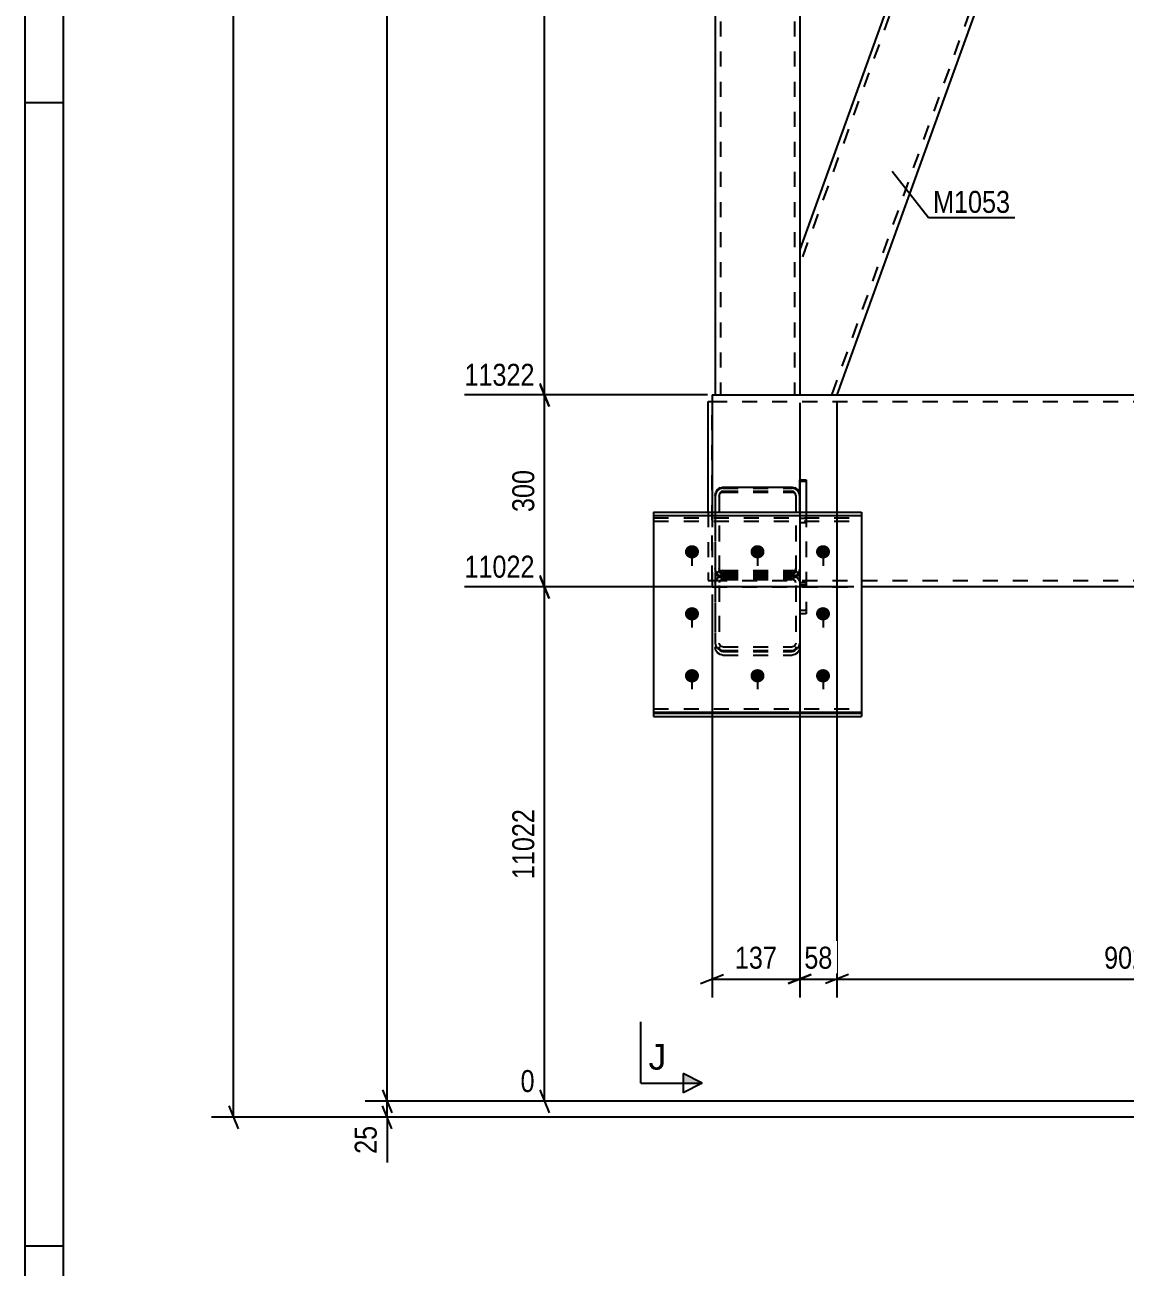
# Model space of a CAD drawing. Header units: millimetres. Extents: x -212 to 629, y -168 to 426.
# Drawn here: x -212 to -68.6, y -21.6 to 140.2 of the extents above; entities that cross this region are included whole.
import ezdxf

# ---------------------------------------------------------------- set-up
doc = ezdxf.new("R2010")
doc.units = ezdxf.units.MM
doc.linetypes.add('DXK_LINE_DOT2', pattern=[3.9198, 1.9599, -1.9599])
doc.styles.add('Arial', font='ARIAL.TTF', dxfattribs={"height": 0.2})
doc.styles.add('Arial Narrow', font='ARIALN.TTF', dxfattribs={"height": 0.2})

# ---------------------------------------------------------------- blocks, each defined once
blk = doc.blocks.new('Unknown-284936395-1134')
at = {"color": 5, "linetype": 'Continuous'}
for p, q in [((-212.04, 426.1), (-212.04, -167.9)), ((-207.04, 421.1), (-207.04, -162.9)), ((-207.04, 130.1), (-212.04, 130.1)), ((-207.04, -18.9), (-212.04, -18.9))]:
    blk.add_line(p, q, dxfattribs=at)
blk = doc.blocks.new('Bolt-284936395-1232 - 1225')
at = {"color": 1, "linetype": 'DXK_LINE_DOT2'}
for p, q in [((-125.09, 71.7), (-125.09, 69.33)), ((-116.55, 71.7), (-116.55, 69.33)), ((-108.01, 71.7), (-108.01, 69.33)), ((-125.09, 63.67), (-125.09, 61.3)), ((-108.01, 63.67), (-108.01, 61.3)), ((-125.09, 55.64), (-125.09, 53.28)), ((-116.55, 55.64), (-116.55, 53.28)), ((-108.01, 55.64), (-108.01, 53.28))]:
    blk.add_line(p, q, dxfattribs=at)
blk = doc.blocks.new('Part-284936395-17691 - 1225')
at = {"color": 7, "linetype": 'DXK_LINE_DOT2'}
for p, q in [((-121.38, 332.75), (-121.38, 92.02)), ((-111.72, 332.75), (-111.72, 92.02)), ((-111.05, 110.99), (-111.05, 92.02)), ((-122.05, 92.02), (-111.05, 92.02))]:
    blk.add_line(p, q, dxfattribs=at)
at = {"color": 2, "linetype": 'Continuous'}
for p, q in [((-122.05, 329.6), (-122.05, 92.02)), ((-111.05, 313.87), (-111.05, 110.99))]:
    blk.add_line(p, q, dxfattribs=at)
blk = doc.blocks.new('Part-284936395-1447 - 1225')
at = {"color": 2, "linetype": 'Continuous'}
for p, q in [((-122.97, 76.75), (-122.97, 91.18)), ((-122.97, 91.18), (-122.47, 91.18))]:
    blk.add_line(p, q, dxfattribs=at)
at = {"color": 7, "linetype": 'DXK_LINE_DOT2'}
for p, q in [((-122.47, 67.85), (-122.47, 91.18)), ((-122.97, 76.75), (-122.97, 67.85)), ((-122.97, 67.85), (-122.47, 67.85))]:
    blk.add_line(p, q, dxfattribs=at)
blk = doc.blocks.new('Part-284936395-1483 - 1225')
at = {"color": 2, "linetype": 'Continuous'}
for p, q in [((-122.47, 92.02), (-20.83, 92.02)), ((-122.47, 92.02), (-122.47, 76.75)), ((-20.83, 67.02), (-103.01, 67.02))]:
    blk.add_line(p, q, dxfattribs=at)
at = {"color": 7, "linetype": 'DXK_LINE_DOT2'}
for p, q in [((-122.47, 91.18), (-20.83, 91.18)), ((-20.83, 92.02), (-20.83, 67.02)), ((-122.47, 76.75), (-122.47, 67.02)), ((-122.47, 67.85), (-122.47, 67.91)), ((-122.47, 67.85), (-20.83, 67.85)), ((-122.47, 67.02), (-103.01, 67.02))]:
    blk.add_line(p, q, dxfattribs=at)
blk = doc.blocks.new('Part-284936395-1505 - 1225')
at = {"color": 7, "linetype": 'DXK_LINE_DOT2'}
for p, q in [((-121.05, 79.87), (-121.43, 79.79)), ((-121.24, 79.3), (-121.05, 79.34)), ((-121.05, 79.87), (-112.05, 79.87)), ((-121.05, 79.34), (-112.05, 79.34)), ((-111.67, 79.79), (-112.05, 79.87)), ((-112.05, 79.34), (-111.86, 79.3)), ((-121.98, 79.21), (-122.05, 78.8)), ((-122.05, 78.8), (-122.05, 59.07)), ((-121.55, 78.8), (-121.51, 79.01)), ((-121.55, 78.8), (-121.55, 59.07)), ((-121.51, 79.01), (-121.41, 79.18)), ((-121.41, 79.18), (-121.24, 79.3)), ((-111.86, 79.3), (-111.7, 79.18)), ((-111.7, 79.18), (-111.59, 79.01)), ((-111.59, 79.01), (-111.55, 78.8)), ((-111.55, 78.8), (-111.55, 59.07)), ((-111.05, 78.8), (-111.13, 79.21)), ((-111.05, 78.8), (-111.05, 59.07)), ((-122.05, 69.23), (-121.98, 68.82)), ((-121.98, 67.89), (-121.76, 68.19)), ((-121.76, 68.19), (-121.43, 68.4)), ((-121.51, 69.02), (-121.55, 69.23)), ((-121.41, 68.85), (-121.51, 69.02)), ((-121.43, 68.4), (-121.05, 68.47)), ((-121.43, 68.24), (-121.05, 68.16)), ((-121.24, 68.73), (-121.41, 68.85)), ((-121.05, 68.69), (-121.24, 68.73)), ((-121.05, 68), (-121.24, 67.96)), ((-121.05, 68.69), (-112.05, 68.69)), ((-121.05, 68.47), (-112.05, 68.47)), ((-121.05, 68.16), (-112.05, 68.16)), ((-121.05, 68), (-112.05, 68)), ((-111.86, 68.73), (-112.05, 68.69)), ((-112.05, 68.47), (-111.67, 68.4)), ((-112.05, 68.16), (-111.67, 68.24)), ((-111.86, 67.96), (-112.05, 68)), ((-111.7, 68.85), (-111.86, 68.73)), ((-111.59, 69.02), (-111.7, 68.85)), ((-111.67, 68.4), (-111.34, 68.19)), ((-111.55, 69.23), (-111.59, 69.02)), ((-111.34, 68.19), (-111.13, 67.89)), ((-111.13, 68.82), (-111.05, 69.23)), ((-122.05, 67.53), (-121.98, 67.89)), ((-121.51, 67.71), (-121.55, 67.53)), ((-121.41, 67.86), (-121.51, 67.71)), ((-121.24, 67.96), (-121.41, 67.86)), ((-111.7, 67.86), (-111.86, 67.96)), ((-111.59, 67.71), (-111.7, 67.86)), ((-111.55, 67.53), (-111.59, 67.71)), ((-111.13, 67.89), (-111.05, 67.53)), ((-121.98, 58.71), (-122.05, 59.07)), ((-121.76, 58.41), (-121.98, 58.71)), ((-121.43, 58.2), (-121.76, 58.41)), ((-121.55, 59.07), (-121.51, 58.89)), ((-121.51, 58.89), (-121.41, 58.74)), ((-121.41, 58.74), (-121.24, 58.64)), ((-121.24, 58.64), (-121.05, 58.6)), ((-121.05, 58.6), (-112.05, 58.6)), ((-112.05, 58.6), (-111.86, 58.64)), ((-111.86, 58.64), (-111.7, 58.74)), ((-111.7, 58.74), (-111.59, 58.89)), ((-111.34, 58.41), (-111.67, 58.2)), ((-111.59, 58.89), (-111.55, 59.07)), ((-111.13, 58.71), (-111.34, 58.41)), ((-111.05, 59.07), (-111.13, 58.71)), ((-121.05, 58.13), (-121.43, 58.2)), ((-121.05, 58.13), (-112.05, 58.13)), ((-111.67, 58.2), (-112.05, 58.13))]:
    blk.add_line(p, q, dxfattribs=at)
for centre, start, end in [((-121.01, 78.84), 114.32, 159.2417), ((-112.1, 78.84), 20.7583, 65.68), ((-121.01, 69.19), 200.7583, 245.68), ((-112.1, 69.19), 294.32, 339.2417)]:
    blk.add_arc(centre, 1.03, start, end, dxfattribs=at)
blk = doc.blocks.new('Part-284936395-1507 - 1225')
at = {"color": 2, "linetype": 'Continuous'}
for p, q in [((-122.05, 78.94), (-121.98, 79.34)), ((-121.43, 79.92), (-121.05, 80)), ((-121.05, 80), (-112.05, 80)), ((-112.05, 80), (-111.67, 79.92)), ((-111.13, 79.34), (-111.05, 78.94)), ((-122.05, 78.94), (-122.05, 76.75))]:
    blk.add_line(p, q, dxfattribs=at)
at = {"color": 7, "linetype": 'DXK_LINE_DOT2'}
for p, q in [((-121.24, 79.43), (-121.41, 79.31)), ((-121.05, 79.47), (-121.24, 79.43)), ((-121.05, 79.47), (-112.05, 79.47)), ((-111.86, 79.43), (-112.05, 79.47)), ((-111.7, 79.31), (-111.86, 79.43)), ((-121.51, 79.14), (-121.55, 78.94)), ((-121.55, 78.94), (-121.55, 59.69)), ((-121.41, 79.31), (-121.51, 79.14)), ((-111.59, 79.14), (-111.7, 79.31)), ((-111.55, 78.94), (-111.59, 79.14)), ((-111.55, 78.94), (-111.55, 59.69)), ((-111.05, 78.94), (-111.05, 59.69)), ((-122.05, 76.75), (-122.05, 59.69)), ((-121.98, 69.02), (-122.05, 69.42)), ((-121.98, 68.56), (-122.05, 68.2)), ((-121.76, 68.87), (-121.98, 68.56)), ((-121.43, 69.07), (-121.76, 68.87)), ((-121.51, 69.22), (-121.55, 69.42)), ((-121.55, 68.2), (-121.51, 68.38)), ((-121.43, 69.09), (-121.51, 69.22)), ((-121.51, 68.38), (-121.41, 68.53)), ((-121.05, 69.15), (-121.43, 69.07)), ((-121.41, 69.05), (-121.43, 69.09)), ((-121.05, 68.36), (-121.43, 68.44)), ((-121.41, 69.05), (-121.24, 68.93)), ((-121.41, 68.53), (-121.24, 68.64)), ((-121.24, 68.93), (-121.05, 68.89)), ((-121.24, 68.64), (-121.05, 68.67)), ((-121.05, 69.15), (-112.05, 69.15)), ((-121.05, 68.89), (-112.05, 68.89)), ((-121.05, 68.67), (-112.05, 68.67)), ((-121.05, 68.36), (-112.05, 68.36)), ((-111.67, 69.07), (-112.05, 69.15)), ((-112.05, 68.89), (-111.86, 68.93)), ((-112.05, 68.67), (-111.86, 68.64)), ((-111.67, 68.44), (-112.05, 68.36)), ((-111.86, 68.93), (-111.7, 69.05)), ((-111.86, 68.64), (-111.7, 68.53)), ((-111.7, 69.05), (-111.67, 69.09)), ((-111.7, 68.53), (-111.59, 68.38)), ((-111.67, 69.09), (-111.59, 69.22)), ((-111.34, 68.87), (-111.67, 69.07)), ((-111.59, 69.22), (-111.55, 69.42)), ((-111.59, 68.38), (-111.55, 68.2)), ((-111.13, 68.56), (-111.34, 68.87)), ((-111.05, 69.42), (-111.13, 69.02)), ((-111.05, 68.2), (-111.13, 68.56)), ((-122.05, 59.69), (-121.98, 59.33)), ((-121.98, 59.33), (-121.76, 59.02)), ((-121.76, 59.02), (-121.43, 58.82)), ((-121.51, 59.51), (-121.55, 59.69)), ((-121.41, 59.36), (-121.51, 59.51)), ((-121.43, 58.82), (-121.05, 58.74)), ((-121.24, 59.25), (-121.41, 59.36)), ((-121.05, 59.22), (-121.24, 59.25)), ((-121.05, 59.22), (-112.05, 59.22)), ((-121.05, 58.74), (-112.05, 58.74)), ((-111.86, 59.25), (-112.05, 59.22)), ((-112.05, 58.74), (-111.67, 58.82)), ((-111.7, 59.36), (-111.86, 59.25)), ((-111.59, 59.51), (-111.7, 59.36)), ((-111.67, 58.82), (-111.34, 59.02)), ((-111.55, 59.69), (-111.59, 59.51)), ((-111.34, 59.02), (-111.13, 59.33)), ((-111.13, 59.33), (-111.05, 59.69))]:
    blk.add_line(p, q, dxfattribs=at)
at = {"color": 2, "linetype": 'Continuous'}
for centre, start, end in [((-121.01, 78.98), 114.1353, 159.0718), ((-112.09, 78.98), 20.9282, 65.8647)]:
    blk.add_arc(centre, 1.03, start, end, dxfattribs=at)
at = {"color": 7, "linetype": 'DXK_LINE_DOT2'}
for centre, start, end in [((-121.01, 69.38), 200.9282, 245.8647), ((-112.09, 69.38), 294.1353, 339.0718)]:
    blk.add_arc(centre, 1.03, start, end, dxfattribs=at)
blk = doc.blocks.new('Part-284936395-1517 - 1225')
at = {"color": 2, "linetype": 'Continuous'}
for p, q in [((-130.09, 76.75), (-130.09, 50.71)), ((-130.09, 76.75), (-103.01, 76.75)), ((-130.09, 76.32), (-103.01, 76.32)), ((-103.01, 76.75), (-103.01, 50.71)), ((-130.09, 50.71), (-103.01, 50.71))]:
    blk.add_line(p, q, dxfattribs=at)
at = {"color": 7, "linetype": 'DXK_LINE_DOT2'}
blk.add_line((-130.09, 51.14), (-103.01, 51.14), dxfattribs=at)
blk = doc.blocks.new('Bolt-284936395-1518 - 1225')
at = {"linetype": 'Continuous'}
for points in [[(-125.09, 72.45), (-124.9, 72.44), (-124.72, 72.38), (-124.55, 72.29), (-124.41, 72.17), (-124.3, 72.02), (-124.22, 71.86), (-124.18, 71.68), (-124.18, 71.5), (-124.22, 71.32), (-124.3, 71.15), (-124.41, 71.01), (-124.55, 70.89), (-124.72, 70.8), (-124.9, 70.74), (-125.09, 70.72), (-125.28, 70.74), (-125.47, 70.8), (-125.63, 70.89), (-125.77, 71.01), (-125.89, 71.15), (-125.97, 71.32), (-126.01, 71.5), (-126.01, 71.68), (-125.97, 71.86), (-125.89, 72.02), (-125.77, 72.17), (-125.63, 72.29), (-125.47, 72.38), (-125.28, 72.44)], [(-116.55, 72.45), (-116.36, 72.44), (-116.18, 72.38), (-116.01, 72.29), (-115.87, 72.17), (-115.76, 72.02), (-115.68, 71.86), (-115.64, 71.68), (-115.64, 71.5), (-115.68, 71.32), (-115.76, 71.15), (-115.87, 71.01), (-116.01, 70.89), (-116.18, 70.8), (-116.36, 70.74), (-116.55, 70.72), (-116.74, 70.74), (-116.92, 70.8), (-117.09, 70.89), (-117.23, 71.01), (-117.35, 71.15), (-117.42, 71.32), (-117.46, 71.5), (-117.46, 71.68), (-117.42, 71.86), (-117.35, 72.02), (-117.23, 72.17), (-117.09, 72.29), (-116.92, 72.38), (-116.74, 72.44)], [(-108.01, 72.45), (-107.82, 72.44), (-107.64, 72.38), (-107.47, 72.29), (-107.33, 72.17), (-107.22, 72.02), (-107.14, 71.86), (-107.1, 71.68), (-107.1, 71.5), (-107.14, 71.32), (-107.22, 71.15), (-107.33, 71.01), (-107.47, 70.89), (-107.64, 70.8), (-107.82, 70.74), (-108.01, 70.72), (-108.2, 70.74), (-108.38, 70.8), (-108.55, 70.89), (-108.69, 71.01), (-108.8, 71.15), (-108.88, 71.32), (-108.92, 71.5), (-108.92, 71.68), (-108.88, 71.86), (-108.8, 72.02), (-108.69, 72.17), (-108.55, 72.29), (-108.38, 72.38), (-108.2, 72.44)], [(-125.09, 64.38), (-124.9, 64.36), (-124.72, 64.3), (-124.55, 64.21), (-124.41, 64.09), (-124.3, 63.94), (-124.22, 63.78), (-124.18, 63.6), (-124.18, 63.42), (-124.22, 63.24), (-124.3, 63.08), (-124.41, 62.93), (-124.55, 62.81), (-124.72, 62.72), (-124.9, 62.66), (-125.09, 62.64), (-125.28, 62.66), (-125.47, 62.72), (-125.63, 62.81), (-125.77, 62.93), (-125.89, 63.08), (-125.97, 63.24), (-126.01, 63.42), (-126.01, 63.6), (-125.97, 63.78), (-125.89, 63.94), (-125.77, 64.09), (-125.63, 64.21), (-125.47, 64.3), (-125.28, 64.36)], [(-108.01, 64.38), (-107.82, 64.36), (-107.64, 64.3), (-107.47, 64.21), (-107.33, 64.09), (-107.22, 63.94), (-107.14, 63.78), (-107.1, 63.6), (-107.1, 63.42), (-107.14, 63.24), (-107.22, 63.08), (-107.33, 62.93), (-107.47, 62.81), (-107.64, 62.72), (-107.82, 62.66), (-108.01, 62.64), (-108.2, 62.66), (-108.38, 62.72), (-108.55, 62.81), (-108.69, 62.93), (-108.8, 63.08), (-108.88, 63.24), (-108.92, 63.42), (-108.92, 63.6), (-108.88, 63.78), (-108.8, 63.94), (-108.69, 64.09), (-108.55, 64.21), (-108.38, 64.3), (-108.2, 64.36)], [(-125.09, 56.3), (-124.9, 56.29), (-124.72, 56.23), (-124.55, 56.14), (-124.41, 56.02), (-124.3, 55.87), (-124.22, 55.7), (-124.18, 55.53), (-124.18, 55.34), (-124.22, 55.17), (-124.3, 55), (-124.41, 54.85), (-124.55, 54.73), (-124.72, 54.64), (-124.9, 54.58), (-125.09, 54.56), (-125.28, 54.58), (-125.47, 54.64), (-125.63, 54.73), (-125.77, 54.85), (-125.89, 55), (-125.97, 55.17), (-126.01, 55.34), (-126.01, 55.53), (-125.97, 55.7), (-125.89, 55.87), (-125.77, 56.02), (-125.63, 56.14), (-125.47, 56.23), (-125.28, 56.29)], [(-116.55, 56.3), (-116.36, 56.29), (-116.18, 56.23), (-116.01, 56.14), (-115.87, 56.02), (-115.76, 55.87), (-115.68, 55.7), (-115.64, 55.53), (-115.64, 55.34), (-115.68, 55.17), (-115.76, 55), (-115.87, 54.85), (-116.01, 54.73), (-116.18, 54.64), (-116.36, 54.58), (-116.55, 54.56), (-116.74, 54.58), (-116.92, 54.64), (-117.09, 54.73), (-117.23, 54.85), (-117.35, 55), (-117.42, 55.17), (-117.46, 55.34), (-117.46, 55.53), (-117.42, 55.7), (-117.35, 55.87), (-117.23, 56.02), (-117.09, 56.14), (-116.92, 56.23), (-116.74, 56.29)], [(-108.01, 56.3), (-107.82, 56.29), (-107.64, 56.23), (-107.47, 56.14), (-107.33, 56.02), (-107.22, 55.87), (-107.14, 55.7), (-107.1, 55.53), (-107.1, 55.34), (-107.14, 55.17), (-107.22, 55), (-107.33, 54.85), (-107.47, 54.73), (-107.64, 54.64), (-107.82, 54.58), (-108.01, 54.56), (-108.2, 54.58), (-108.38, 54.64), (-108.55, 54.73), (-108.69, 54.85), (-108.8, 55), (-108.88, 55.17), (-108.92, 55.34), (-108.92, 55.53), (-108.88, 55.7), (-108.8, 55.87), (-108.69, 56.02), (-108.55, 56.14), (-108.38, 56.23), (-108.2, 56.29)]]:
    blk.add_hatch(color=1, dxfattribs=at).paths.add_polyline_path(points)
at = {"color": 1, "linetype": 'Continuous'}
for p, q in [((-125.09, 72.37), (-125.09, 70.12)), ((-116.55, 72.37), (-116.55, 70.12)), ((-108.01, 72.37), (-108.01, 70.12)), ((-125.09, 64.3), (-125.09, 62.05)), ((-108.01, 64.3), (-108.01, 62.05)), ((-125.09, 56.22), (-125.09, 53.97)), ((-116.55, 56.22), (-116.55, 53.97)), ((-108.01, 56.22), (-108.01, 53.97))]:
    blk.add_line(p, q, dxfattribs=at)
blk = doc.blocks.new('Part-284936395-1519 - 1225')
at = {"color": 7, "linetype": 'DXK_LINE_DOT2'}
for p, q in [((-130.09, 76.02), (-130.09, 50.71)), ((-130.09, 76.02), (-103.01, 76.02)), ((-130.09, 75.57), (-103.01, 75.57)), ((-103.01, 76.02), (-103.01, 50.71))]:
    blk.add_line(p, q, dxfattribs=at)
at = {"color": 2, "linetype": 'Continuous'}
for p, q in [((-130.09, 50.71), (-130.09, 50.12)), ((-130.09, 50.57), (-103.01, 50.57)), ((-103.01, 50.71), (-103.01, 50.12)), ((-130.09, 50.12), (-103.01, 50.12))]:
    blk.add_line(p, q, dxfattribs=at)
blk = doc.blocks.new('Part-284936395-1542 - 1225')
at = {"color": 2, "linetype": 'Continuous'}
for p, q in [((-111.05, 76.75), (-111.05, 80.98)), ((-111.05, 80.98), (-110.22, 80.98)), ((-110.22, 80.98), (-110.22, 76.75))]:
    blk.add_line(p, q, dxfattribs=at)
at = {"color": 7, "linetype": 'DXK_LINE_DOT2'}
for p, q in [((-111.05, 76.75), (-111.05, 63.99)), ((-110.22, 76.75), (-110.22, 63.99)), ((-111.05, 75.96), (-110.22, 75.96)), ((-111.05, 67.59), (-110.22, 67.59)), ((-111.05, 63.99), (-110.22, 63.99))]:
    blk.add_line(p, q, dxfattribs=at)
blk = doc.blocks.new('Part-284936395-1547 - 1225')
at = {"color": 7, "linetype": 'DXK_LINE_DOT2'}
for p, q in [((-110.22, 80.75), (-111.05, 80.75)), ((-111.05, 80.75), (-111.05, 63.51)), ((-110.22, 80.75), (-110.22, 63.51)), ((-111.05, 75.42), (-110.22, 75.42)), ((-111.05, 67.28), (-110.22, 67.28)), ((-110.22, 63.51), (-111.05, 63.51))]:
    blk.add_line(p, q, dxfattribs=at)
blk = doc.blocks.new('Part-284936395-17692 - 1225')
at = {"color": 2, "linetype": 'Continuous'}
for p, q in [((-74.48, 212.43), (-111.05, 110.99)), ((-73.77, 210.47), (-74.48, 212.43)), ((-73.77, 210.47), (-68.64, 196.21)), ((-68.64, 196.21), (-106.2, 92.02)), ((-111.05, 110.99), (-111.05, 92.02))]:
    blk.add_line(p, q, dxfattribs=at)
at = {"color": 7, "linetype": 'DXK_LINE_DOT2'}
for p, q in [((-74.43, 212.28), (-73.77, 210.47)), ((-74.13, 211.45), (-111.05, 109.02)), ((-68.99, 197.2), (-106.91, 92.02)), ((-68.99, 197.2), (-69.02, 197.27)), ((-111.05, 92.02), (-106.2, 92.02))]:
    blk.add_line(p, q, dxfattribs=at)
blk = doc.blocks.new('StraightDimension-284936395-25047 - 1225')
at = {"color": 7, "linetype": 'Continuous'}
for p, q in [((-184.84, -2.08), (-184.84, 394.35)), ((-185.44, -0.58), (-184.24, -3.58)), ((-34.33, -2.08), (-187.69, -2.08))]:
    blk.add_line(p, q, dxfattribs=at)
blk = doc.blocks.new('StraightDimension-284936395-25078 - 1225')
at = {"color": 7, "linetype": 'Continuous'}
for p, q in [((-144.3, 92.02), (-144.3, 332.75)), ((-144.9, 93.52), (-143.7, 90.52)), ((-123.05, 92.02), (-154.74, 92.02))]:
    blk.add_line(p, q, dxfattribs=at)
blk = doc.blocks.new('StraightDimension-284936395-1934 - 1225')
at = {"color": 7, "linetype": 'Continuous'}
for p, q in [((-34.33, 0), (-167.68, 0)), ((-165.43, 1.5), (-164.23, -1.5)), ((-164.83, -2.08), (-164.83, 0)), ((-164.23, -3.58), (-165.43, -0.58)), ((-34.33, -2.08), (-167.68, -2.08))]:
    blk.add_line(p, q, dxfattribs=at)
at = {"color": 0}
blk.add_wipeout([(-165.58, -2.61), (-169.78, -2.61), (-169.78, -7.46), (-165.58, -7.46)], dxfattribs=at)
at = {"color": 7, "linetype": 'Continuous'}
blk.add_line((-164.83, -2.08), (-164.83, -7.99), dxfattribs=at)
blk.add_line((-164.83, -2.08), (-164.83, -7.99), dxfattribs=at)
at = {"color": 3, "style": 'Arial Narrow'}
blk.add_text('25', height=2.863, rotation=90.0002, dxfattribs=at).set_placement((-166.18, -6.86))
blk = doc.blocks.new('StraightDimension-284936395-1943 - 1225')
at = {"color": 7, "linetype": 'Continuous'}
for p, q in [((-164.83, 0), (-164.83, 359.83)), ((-34.33, 0), (-167.68, 0)), ((-165.43, 1.5), (-164.23, -1.5))]:
    blk.add_line(p, q, dxfattribs=at)
blk = doc.blocks.new('StraightDimension-284936395-24691 - 1225')
at = {"color": 7, "linetype": 'Continuous'}
for p, q in [((-106.2, 91.02), (-106.2, 13.52)), ((-31.07, 91.02), (-31.07, 13.52)), ((-104.7, 16.52), (-107.7, 15.32)), ((-32.57, 15.32), (-29.57, 16.52)), ((-106.2, 15.92), (-31.07, 15.92))]:
    blk.add_line(p, q, dxfattribs=at)
at = {"color": 0}
blk.add_wipeout([(-65.29, 16.67), (-65.29, 20.87), (-71.98, 20.87), (-71.98, 16.67)], dxfattribs=at)
at = {"color": 3, "style": 'Arial Narrow'}
blk.add_text('902', height=2.863, dxfattribs=at).set_placement((-71.38, 17.27))
blk = doc.blocks.new('StraightDimension-284936395-24692 - 1225')
at = {"color": 7, "linetype": 'Continuous'}
for p, q in [((-111.05, 91.02), (-111.05, 13.52)), ((-106.2, 91.02), (-106.2, 13.52)), ((-112.55, 15.32), (-109.55, 16.52)), ((-104.7, 16.52), (-107.7, 15.32)), ((-111.05, 15.92), (-106.2, 15.92))]:
    blk.add_line(p, q, dxfattribs=at)
at = {"color": 0}
blk.add_wipeout([(-106.2, 16.67), (-106.2, 20.87), (-111.05, 20.87), (-111.05, 16.67)], dxfattribs=at)
at = {"color": 3, "style": 'Arial Narrow'}
blk.add_text('58', height=2.863, dxfattribs=at).set_placement((-110.45, 17.27))
blk = doc.blocks.new('StraightDimension-284936395-24693 - 1225')
at = {"color": 7, "linetype": 'Continuous'}
for p, q in [((-111.05, 91.02), (-111.05, 13.52)), ((-122.47, 66.02), (-122.47, 13.52)), ((-123.97, 15.32), (-120.97, 16.52)), ((-109.55, 16.52), (-112.55, 15.32)), ((-122.47, 15.92), (-111.05, 15.92))]:
    blk.add_line(p, q, dxfattribs=at)
at = {"color": 0}
blk.add_wipeout([(-113.42, 16.67), (-113.42, 20.87), (-120.1, 20.87), (-120.1, 16.67)], dxfattribs=at)
at = {"color": 3, "style": 'Arial Narrow'}
blk.add_text('137', height=2.863, dxfattribs=at).set_placement((-119.5, 17.27))
blk = doc.blocks.new('StraightDimension-284936395-25079 - 1225')
at = {"color": 7, "linetype": 'Continuous'}
for p, q in [((-143.7, 90.52), (-144.9, 93.52)), ((-123.05, 92.02), (-154.74, 92.02)), ((-144.3, 67.02), (-144.3, 92.02)), ((-144.9, 68.52), (-143.7, 65.52)), ((-104.01, 67.02), (-154.74, 67.02))]:
    blk.add_line(p, q, dxfattribs=at)
at = {"color": 0, "linetype": 'Continuous'}
blk.add_wipeout([(-145, 92.62), (-145, 96.82), (-155.34, 96.82), (-155.34, 92.62)], dxfattribs=at)
at = {"color": 0}
blk.add_wipeout([(-145.05, 82.86), (-149.25, 82.86), (-149.25, 76.17), (-145.05, 76.17)], dxfattribs=at)
at = {"color": 3, "linetype": 'Continuous', "style": 'Arial Narrow'}
blk.add_text('11322', height=2.863, dxfattribs=at).set_placement((-154.74, 93.22))
at = {"color": 3, "style": 'Arial Narrow'}
blk.add_text('300', height=2.863, rotation=90.0002, dxfattribs=at).set_placement((-145.65, 76.77))
blk = doc.blocks.new('StraightDimension-284936395-25080 - 1225')
at = {"color": 7, "linetype": 'Continuous'}
for p, q in [((-143.7, 65.52), (-144.9, 68.52)), ((-104.01, 67.02), (-154.74, 67.02)), ((-144.3, 0), (-144.3, 67.02)), ((-34.33, 0), (-147.43, 0)), ((-144.9, 1.5), (-143.7, -1.5))]:
    blk.add_line(p, q, dxfattribs=at)
at = {"color": 0, "linetype": 'Continuous'}
for points in [[(-145, 67.62), (-145, 71.82), (-155.34, 71.82), (-155.34, 67.62)], [(-145, 0.6), (-145, 4.8), (-148.03, 4.8), (-148.03, 0.6)]]:
    blk.add_wipeout(points, dxfattribs=at)
at = {"color": 0}
blk.add_wipeout([(-145.05, 38.68), (-149.25, 38.68), (-149.25, 28.34), (-145.05, 28.34)], dxfattribs=at)
at = {"color": 3, "linetype": 'Continuous', "style": 'Arial Narrow'}
for s, height, p in [('11022', 2.863, (-154.74, 68.22)), ('0', 2.86, (-147.43, 1.2))]:
    blk.add_text(s, height=height, dxfattribs=at).set_placement(p)
at = {"color": 3, "style": 'Arial Narrow'}
blk.add_text('11022', height=2.863, rotation=90.0002, dxfattribs=at).set_placement((-145.65, 28.94))
blk = doc.blocks.new('Mark-284936395-17706 - 1225')
at = {"color": 0}
blk.add_wipeout([(-83.62, 115.75), (-83.62, 118.75), (-93.67, 118.75), (-93.67, 115.75)], dxfattribs=at)
blk.add_wipeout([(-83.62, 115.75), (-83.62, 118.75), (-93.67, 118.75), (-93.67, 115.75)], dxfattribs=at)
at = {"color": 30, "linetype": 'Continuous'}
for p, q in [((-98.99, 121.2), (-94.27, 115.15)), ((-94.27, 115.15), (-83.02, 115.15))]:
    blk.add_line(p, q, dxfattribs=at)
at = {"color": 3, "style": 'Arial Narrow'}
blk.add_text('M1053', height=2.863, dxfattribs=at).set_placement((-93.67, 115.75))
blk = doc.blocks.new('SectionMark-284936395-26285 - 1225')
at = {"linetype": 'Continuous'}
blk.add_hatch(color=6, dxfattribs=at).paths.add_polyline_path([(-126.26, 2.36), (-126.26, 3.61), (-123.76, 2.36)])
at = {"color": 6, "linetype": 'Continuous'}
for p, q in [((-131.76, 2.36), (-131.76, 10.36)), ((-123.76, 2.36), (-126.26, 3.61)), ((-126.26, 3.61), (-126.26, 1.11)), ((-131.76, 2.36), (-123.76, 2.36)), ((-123.76, 2.36), (-126.26, 1.11))]:
    blk.add_line(p, q, dxfattribs=at)
at = {"color": 0, "linetype": 'Continuous'}
blk.add_wipeout([(-128.43, 4.11), (-128.43, 7.61), (-130.76, 7.61), (-130.76, 4.11)], dxfattribs=at)
at = {"color": 3, "linetype": 'Continuous', "style": 'Arial'}
blk.add_text('J', height=3.34, dxfattribs=at).set_placement((-130.76, 4.11))

msp = doc.modelspace()

# ---------------------------------------------------------------- block references
for name in ['Unknown-284936395-1134', 'Part-284936395-17691 - 1225', 'Part-284936395-17692 - 1225', 'Part-284936395-1447 - 1225', 'Part-284936395-1483 - 1225', 'Part-284936395-1542 - 1225', 'Part-284936395-1507 - 1225', 'Part-284936395-1505 - 1225', 'Part-284936395-1547 - 1225', 'Part-284936395-1517 - 1225', 'Part-284936395-1519 - 1225', 'Bolt-284936395-1518 - 1225', 'Bolt-284936395-1232 - 1225']:
    msp.add_blockref(name, (0, 0))

# ---------------------------------------------------------------- next in the draw order: block references
msp.add_blockref('StraightDimension-284936395-25047 - 1225', (0, 0))

# ---------------------------------------------------------------- next in the draw order: block references
for name in ['StraightDimension-284936395-25078 - 1225', 'StraightDimension-284936395-1934 - 1225']:
    msp.add_blockref(name, (0, 0))

# ---------------------------------------------------------------- next in the draw order: block references
msp.add_blockref('StraightDimension-284936395-1943 - 1225', (0, 0))

# ---------------------------------------------------------------- next in the draw order: block references
for name in ['Mark-284936395-17706 - 1225', 'StraightDimension-284936395-24691 - 1225']:
    msp.add_blockref(name, (0, 0))

# ---------------------------------------------------------------- next in the draw order: block references
msp.add_blockref('StraightDimension-284936395-24692 - 1225', (0, 0))

# ---------------------------------------------------------------- next in the draw order: block references
msp.add_blockref('StraightDimension-284936395-24693 - 1225', (0, 0))

# ---------------------------------------------------------------- next in the draw order: block references
msp.add_blockref('StraightDimension-284936395-25079 - 1225', (0, 0))

# ---------------------------------------------------------------- next in the draw order: block references
msp.add_blockref('StraightDimension-284936395-25080 - 1225', (0, 0))

# ---------------------------------------------------------------- next in the draw order: block references
msp.add_blockref('SectionMark-284936395-26285 - 1225', (0, 0))

doc.saveas('drawing.dxf')
